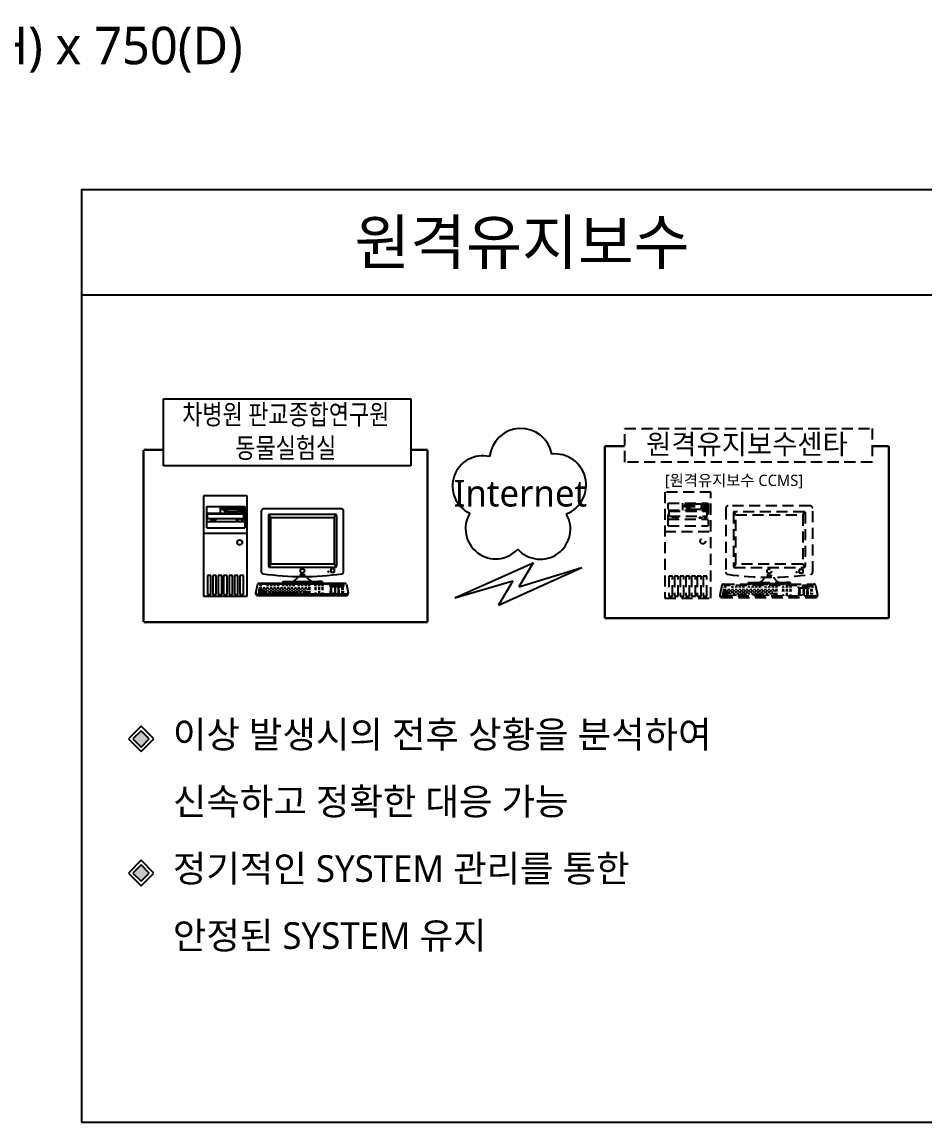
# Model space of a CAD drawing. Header units: millimetres. Extents: x -86 to 11742, y 5229 to 11464.
# Drawn here: x 1349.6 to 1451, y 5477.2 to 5600.9 of the extents above; entities that cross this region are included whole.
import ezdxf
from ezdxf.enums import TextEntityAlignment as Align

# ---------------------------------------------------------------- set-up
doc = ezdxf.new("R2010")
doc.units = ezdxf.units.MM
doc.header["$LTSCALE"] = 5
doc.linetypes.add('HIDDEN', pattern=[0.375, 0.25, -0.125])
doc.layers.add('AUTO', color=7, linetype='CONTINUOUS')
doc.layers.add('TIT1', color=2, linetype='CONTINUOUS')
doc.styles.add('QQ', font='MALGUN.TTF.TTF')

msp = doc.modelspace()

# ---------------------------------------------------------------- linework, layer by layer
at = {"layer": 'AUTO'}
for p, q in [((1356.24, 5582.03), (1356.24, 5477.22)), ((1356.24, 5582.03), (1455.22, 5582.03)), ((1356.24, 5570.21), (1455.22, 5570.21)), ((1398.2, 5536.15), (1407, 5540.07)), ((1403.08, 5535.33), (1412.44, 5539.56)), ((1407, 5540.07), (1405.38, 5537.36)), ((1405.38, 5537.36), (1412.44, 5539.56)), ((1370.38, 5538.66), (1370.38, 5536.52)), ((1370.77, 5538.66), (1370.38, 5538.66)), ((1370.77, 5536.52), (1370.77, 5538.66)), ((1370.99, 5538.66), (1370.99, 5536.52)), ((1371.38, 5538.66), (1370.99, 5538.66)), ((1371.38, 5536.52), (1371.38, 5538.66)), ((1371.6, 5538.66), (1371.6, 5536.52)), ((1371.99, 5538.66), (1371.6, 5538.66)), ((1371.99, 5536.52), (1371.99, 5538.66)), ((1372.2, 5538.66), (1372.2, 5536.52)), ((1372.6, 5538.66), (1372.2, 5538.66)), ((1372.6, 5536.52), (1372.6, 5538.66)), ((1372.81, 5538.66), (1372.81, 5536.52)), ((1373.2, 5538.66), (1372.81, 5538.66)), ((1373.2, 5536.52), (1373.2, 5538.66)), ((1373.42, 5538.66), (1373.42, 5536.52)), ((1373.81, 5538.66), (1373.42, 5538.66)), ((1373.81, 5536.52), (1373.81, 5538.66)), ((1374.03, 5538.66), (1374.03, 5536.52)), ((1374.42, 5538.66), (1374.03, 5538.66)), ((1374.42, 5536.52), (1374.42, 5538.66)), ((1398.2, 5536.15), (1404.7, 5538.04)), ((1404.7, 5538.04), (1403.08, 5535.33)), ((1370.38, 5536.52), (1370.77, 5536.52)), ((1370.99, 5536.52), (1371.38, 5536.52)), ((1371.6, 5536.52), (1371.99, 5536.52)), ((1372.2, 5536.52), (1372.6, 5536.52)), ((1372.81, 5536.52), (1373.2, 5536.52)), ((1373.42, 5536.52), (1373.81, 5536.52)), ((1374.03, 5536.52), (1374.42, 5536.52)), ((1356.24, 5477.22), (1455.22, 5477.22))]:
    msp.add_line(p, q, dxfattribs=at)
at = {"layer": 'AUTO', "color": 3}
for p, q in [((1365.46, 5550.98), (1365.46, 5558.5)), ((1365.46, 5558.5), (1393.25, 5558.5)), ((1393.25, 5558.5), (1393.25, 5550.98)), ((1393.25, 5550.98), (1365.46, 5550.98)), ((1369.96, 5547.59), (1369.96, 5536.31)), ((1374.86, 5547.59), (1369.96, 5547.59)), ((1374.86, 5536.31), (1374.86, 5547.59)), ((1369.96, 5543.42), (1374.86, 5543.42)), ((1369.96, 5536.31), (1374.86, 5536.31))]:
    msp.add_line(p, q, dxfattribs=at)
at = {"layer": 'AUTO', "color": 8, "linetype": 'HIDDEN'}
for p, q in [((1417.28, 5551.4), (1417.28, 5555.17)), ((1417.28, 5555.17), (1445.07, 5555.17)), ((1445.07, 5555.17), (1445.07, 5551.4)), ((1445.07, 5551.4), (1417.28, 5551.4)), ((1421.78, 5548.02), (1421.78, 5536.1)), ((1426.96, 5548.02), (1421.78, 5548.02)), ((1426.96, 5536.1), (1426.96, 5548.02)), ((1422.14, 5544.24), (1422.14, 5546.77)), ((1422.14, 5546.77), (1426.67, 5546.77)), ((1423.75, 5546.77), (1423.75, 5545.98)), ((1423.95, 5546.4), (1423.95, 5546.57)), ((1423.95, 5546.57), (1426.55, 5546.57)), ((1423.95, 5546.4), (1426.55, 5546.4)), ((1424.22, 5546.26), (1424.22, 5546.18)), ((1424.22, 5546.26), (1424.45, 5546.26)), ((1424.45, 5546.26), (1424.45, 5546.18)), ((1424.57, 5546.57), (1424.57, 5546.69)), ((1424.57, 5546.69), (1425.85, 5546.69)), ((1424.57, 5546.4), (1424.57, 5546.11)), ((1425.85, 5546.57), (1425.85, 5546.69)), ((1425.85, 5546.4), (1425.85, 5546.11)), ((1426.02, 5546.34), (1426.55, 5546.34)), ((1426.02, 5546.34), (1426.02, 5546.11)), ((1426.08, 5546.26), (1426.48, 5546.26)), ((1426.08, 5546.26), (1426.08, 5546.18)), ((1426.48, 5546.26), (1426.48, 5546.18)), ((1426.55, 5546.57), (1426.55, 5546.4)), ((1426.55, 5546.34), (1426.55, 5546.11)), ((1426.67, 5546.77), (1426.67, 5544.24)), ((1438.12, 5546.47), (1428.91, 5546.47)), ((1422.14, 5545.98), (1426.67, 5545.98)), ((1422.26, 5545.32), (1422.26, 5545.89)), ((1422.26, 5545.89), (1426.55, 5545.89)), ((1422.26, 5545.32), (1426.55, 5545.32)), ((1422.96, 5545.22), (1422.96, 5545.14)), ((1422.96, 5545.22), (1423.22, 5545.22)), ((1422.96, 5545.14), (1423.22, 5545.14)), ((1423.22, 5545.22), (1423.22, 5545.14)), ((1424.22, 5546.18), (1424.45, 5546.18)), ((1424.57, 5546.11), (1425.85, 5546.11)), ((1425.64, 5545.22), (1425.64, 5545.14)), ((1425.64, 5545.22), (1425.9, 5545.22)), ((1425.64, 5545.14), (1425.9, 5545.14)), ((1425.9, 5545.22), (1425.9, 5545.14)), ((1426.02, 5546.11), (1426.55, 5546.11)), ((1426.08, 5546.18), (1426.48, 5546.18)), ((1426.22, 5545.22), (1426.48, 5545.22)), ((1426.22, 5545.22), (1426.22, 5545.14)), ((1426.22, 5545.14), (1426.48, 5545.14)), ((1426.48, 5545.22), (1426.48, 5545.14)), ((1426.55, 5545.32), (1426.55, 5545.89)), ((1428.63, 5546.2), (1428.63, 5539.01)), ((1429.49, 5545.73), (1429.49, 5539.66)), ((1429.51, 5545.8), (1429.75, 5545.47)), ((1437.45, 5545.82), (1429.58, 5545.82)), ((1429.75, 5539.92), (1429.75, 5545.47)), ((1429.75, 5545.47), (1437.27, 5545.47)), ((1437.51, 5545.8), (1437.27, 5545.47)), ((1437.27, 5545.47), (1437.27, 5539.92)), ((1437.54, 5545.73), (1437.54, 5539.66)), ((1438.4, 5539.01), (1438.4, 5546.2)), ((1422.14, 5544.98), (1426.67, 5544.98)), ((1422.14, 5544.24), (1426.67, 5544.24)), ((1421.78, 5543.6), (1426.96, 5543.6)), ((1429.51, 5539.59), (1429.75, 5539.92)), ((1429.58, 5539.56), (1437.45, 5539.56)), ((1437.27, 5539.92), (1429.75, 5539.92)), ((1436.87, 5539.34), (1436.87, 5538.95)), ((1437.32, 5539.34), (1436.87, 5539.34)), ((1436.87, 5538.95), (1437.32, 5538.95)), ((1437.51, 5539.59), (1437.27, 5539.92)), ((1437.32, 5538.95), (1437.32, 5539.34)), ((1422.22, 5538.58), (1422.22, 5536.31)), ((1422.64, 5538.58), (1422.22, 5538.58)), ((1422.64, 5536.31), (1422.64, 5538.58)), ((1422.87, 5538.58), (1422.87, 5536.31)), ((1423.28, 5538.58), (1422.87, 5538.58)), ((1423.28, 5536.31), (1423.28, 5538.58)), ((1423.51, 5538.58), (1423.51, 5536.31)), ((1423.92, 5538.58), (1423.51, 5538.58)), ((1423.92, 5536.31), (1423.92, 5538.58)), ((1424.15, 5538.58), (1424.15, 5536.31)), ((1424.57, 5538.58), (1424.15, 5538.58)), ((1424.57, 5536.31), (1424.57, 5538.58)), ((1424.79, 5538.58), (1424.79, 5536.31)), ((1425.21, 5538.58), (1424.79, 5538.58)), ((1425.21, 5536.31), (1425.21, 5538.58)), ((1425.43, 5538.58), (1425.43, 5536.31)), ((1425.85, 5538.58), (1425.43, 5538.58)), ((1425.85, 5536.31), (1425.85, 5538.58)), ((1426.08, 5538.58), (1426.08, 5536.31)), ((1426.49, 5538.58), (1426.08, 5538.58)), ((1426.49, 5536.31), (1426.49, 5538.58)), ((1428.36, 5537.67), (1438.55, 5537.67)), ((1431.16, 5537.86), (1431.67, 5537.86)), ((1431.16, 5537.86), (1431.16, 5537.74)), ((1431.16, 5537.74), (1435.86, 5537.74)), ((1431.67, 5537.86), (1432.32, 5537.86)), ((1432.32, 5537.86), (1434.71, 5537.86)), ((1432.98, 5538.4), (1432.98, 5538.45)), ((1433.5, 5538.67), (1433.5, 5538.65)), ((1433.52, 5538.67), (1433.52, 5538.65)), ((1434.05, 5538.4), (1434.05, 5538.45)), ((1434.71, 5537.86), (1435.36, 5537.86)), ((1435.86, 5537.86), (1435.36, 5537.86)), ((1435.86, 5537.86), (1435.86, 5537.74)), ((1428.18, 5537.52), (1427.96, 5536.45)), ((1428.11, 5536.37), (1438.79, 5536.37)), ((1428.23, 5536.48), (1428.65, 5536.45)), ((1428.24, 5536.64), (1428.86, 5536.61)), ((1428.27, 5536.8), (1428.76, 5536.77)), ((1428.29, 5536.96), (1428.65, 5536.93)), ((1428.32, 5537.12), (1428.55, 5537.09)), ((1428.36, 5537.41), (1428.55, 5537.38)), ((1438.5, 5537.54), (1428.4, 5537.54)), ((1428.55, 5537.38), (1428.67, 5537.41)), ((1428.55, 5537.09), (1428.67, 5537.12)), ((1428.65, 5536.93), (1428.88, 5536.96)), ((1428.65, 5536.45), (1428.88, 5536.48)), ((1428.76, 5536.77), (1429.08, 5536.8)), ((1428.84, 5537.12), (1428.96, 5537.09)), ((1428.86, 5536.61), (1429.29, 5536.64)), ((1428.96, 5537.09), (1429.08, 5537.12)), ((1429.05, 5536.96), (1429.17, 5536.93)), ((1429.17, 5536.93), (1429.29, 5536.96)), ((1429.25, 5537.41), (1429.37, 5537.38)), ((1429.25, 5537.12), (1429.37, 5537.09)), ((1429.25, 5536.8), (1429.37, 5536.77)), ((1429.37, 5537.38), (1429.5, 5537.41)), ((1429.37, 5537.09), (1429.5, 5537.12)), ((1429.37, 5536.77), (1429.5, 5536.8)), ((1429.37, 5536.48), (1429.6, 5536.45)), ((1429.46, 5536.96), (1429.58, 5536.93)), ((1429.46, 5536.64), (1429.58, 5536.61)), ((1429.58, 5536.93), (1429.7, 5536.96)), ((1429.58, 5536.61), (1429.7, 5536.64)), ((1429.6, 5536.45), (1429.82, 5536.48)), ((1429.67, 5537.41), (1429.79, 5537.38)), ((1429.67, 5537.12), (1429.79, 5537.09)), ((1429.67, 5536.8), (1429.79, 5536.77)), ((1429.79, 5537.38), (1429.91, 5537.41)), ((1429.79, 5537.09), (1429.91, 5537.12)), ((1429.79, 5536.77), (1429.91, 5536.8)), ((1429.87, 5536.96), (1429.99, 5536.93)), ((1429.87, 5536.64), (1429.99, 5536.61)), ((1429.99, 5536.93), (1430.11, 5536.96)), ((1429.99, 5536.61), (1430.11, 5536.64)), ((1432.88, 5536.48), (1429.99, 5536.48)), ((1430.08, 5537.41), (1430.2, 5537.38)), ((1430.08, 5537.12), (1430.2, 5537.09)), ((1430.08, 5536.8), (1430.2, 5536.77)), ((1430.2, 5537.38), (1430.32, 5537.41)), ((1430.2, 5537.09), (1430.32, 5537.12)), ((1430.2, 5536.77), (1430.32, 5536.8)), ((1430.29, 5536.96), (1430.41, 5536.93)), ((1430.29, 5536.64), (1430.41, 5536.61)), ((1430.41, 5536.93), (1430.53, 5536.96)), ((1430.41, 5536.61), (1430.53, 5536.64)), ((1430.49, 5537.41), (1430.61, 5537.38)), ((1430.49, 5537.12), (1430.61, 5537.09)), ((1430.49, 5536.8), (1430.61, 5536.77)), ((1430.61, 5537.38), (1430.73, 5537.41)), ((1430.61, 5537.09), (1430.73, 5537.12)), ((1430.61, 5536.77), (1430.73, 5536.8)), ((1430.7, 5536.96), (1430.82, 5536.93)), ((1430.7, 5536.64), (1430.82, 5536.61)), ((1430.82, 5536.93), (1430.94, 5536.96)), ((1430.82, 5536.61), (1430.94, 5536.64)), ((1430.9, 5537.12), (1431.02, 5537.09)), ((1430.9, 5536.8), (1431.02, 5536.77)), ((1431.02, 5537.09), (1431.15, 5537.12)), ((1431.02, 5536.77), (1431.15, 5536.8)), ((1431.11, 5537.41), (1431.23, 5537.38)), ((1431.11, 5536.96), (1431.23, 5536.93)), ((1431.11, 5536.64), (1431.23, 5536.61)), ((1431.23, 5537.38), (1431.35, 5537.41)), ((1431.23, 5536.93), (1431.35, 5536.96)), ((1431.23, 5536.61), (1431.35, 5536.64)), ((1431.32, 5537.12), (1431.44, 5537.09)), ((1431.32, 5536.8), (1431.44, 5536.77)), ((1431.44, 5537.09), (1431.56, 5537.12)), ((1431.44, 5536.77), (1431.56, 5536.8)), ((1431.52, 5537.41), (1431.64, 5537.38)), ((1431.52, 5536.96), (1431.64, 5536.93)), ((1431.52, 5536.64), (1431.64, 5536.61)), ((1431.64, 5537.38), (1431.76, 5537.41)), ((1431.64, 5536.93), (1431.76, 5536.96)), ((1431.64, 5536.61), (1431.76, 5536.64)), ((1431.73, 5537.12), (1431.85, 5537.09)), ((1431.73, 5536.8), (1431.85, 5536.77)), ((1431.85, 5537.09), (1431.97, 5537.12)), ((1431.85, 5536.77), (1431.97, 5536.8)), ((1431.94, 5537.41), (1432.06, 5537.38)), ((1431.94, 5536.96), (1432.06, 5536.93)), ((1431.94, 5536.64), (1432.06, 5536.61)), ((1432.06, 5537.38), (1432.18, 5537.41)), ((1432.06, 5536.93), (1432.18, 5536.96)), ((1432.06, 5536.61), (1432.18, 5536.64)), ((1432.14, 5537.12), (1432.26, 5537.09)), ((1432.14, 5536.8), (1432.26, 5536.77)), ((1432.26, 5537.09), (1432.38, 5537.12)), ((1432.26, 5536.77), (1432.38, 5536.8)), ((1432.35, 5537.41), (1432.47, 5537.38)), ((1432.35, 5536.96), (1432.47, 5536.93)), ((1432.35, 5536.64), (1432.47, 5536.61)), ((1432.47, 5537.38), (1432.59, 5537.41)), ((1432.47, 5536.93), (1432.59, 5536.96)), ((1432.47, 5536.61), (1432.59, 5536.64)), ((1432.55, 5537.12), (1432.68, 5537.09)), ((1432.55, 5536.8), (1432.68, 5536.77)), ((1432.68, 5537.09), (1432.8, 5537.12)), ((1432.68, 5536.77), (1432.8, 5536.8)), ((1432.76, 5536.96), (1432.88, 5536.93)), ((1432.76, 5536.64), (1432.88, 5536.61)), ((1432.88, 5536.93), (1433, 5536.96)), ((1432.88, 5536.61), (1433, 5536.64)), ((1432.97, 5537.41), (1433.09, 5537.38)), ((1432.97, 5537.12), (1433.09, 5537.09)), ((1432.97, 5536.8), (1433.09, 5536.77)), ((1433.05, 5536.48), (1433.28, 5536.45)), ((1433.09, 5537.38), (1433.21, 5537.41)), ((1433.09, 5537.09), (1433.21, 5537.12)), ((1433.09, 5536.77), (1433.21, 5536.8)), ((1433.17, 5536.96), (1433.29, 5536.93)), ((1433.17, 5536.64), (1433.29, 5536.61)), ((1433.28, 5536.45), (1433.5, 5536.48)), ((1433.29, 5536.93), (1433.41, 5536.96)), ((1433.29, 5536.61), (1433.41, 5536.64)), ((1433.38, 5537.41), (1433.5, 5537.38)), ((1433.38, 5537.12), (1433.5, 5537.09)), ((1433.38, 5536.8), (1433.5, 5536.77)), ((1433.5, 5537.38), (1433.62, 5537.41)), ((1433.5, 5537.09), (1433.62, 5537.12)), ((1433.5, 5536.77), (1433.62, 5536.8)), ((1433.59, 5536.96), (1433.71, 5536.93)), ((1433.59, 5536.64), (1434.02, 5536.61)), ((1433.71, 5536.93), (1433.83, 5536.96)), ((1433.79, 5537.41), (1433.91, 5537.38)), ((1433.79, 5537.12), (1433.91, 5537.09)), ((1433.79, 5536.8), (1433.92, 5536.79)), ((1433.91, 5537.38), (1434.03, 5537.41)), ((1433.91, 5537.09), (1434.03, 5537.12)), ((1434, 5536.96), (1434.22, 5536.93)), ((1434, 5536.48), (1434.22, 5536.45)), ((1434.02, 5536.61), (1434.45, 5536.64)), ((1434.2, 5537.41), (1434.33, 5537.38)), ((1434.2, 5537.12), (1434.33, 5537.09)), ((1434.22, 5536.93), (1434.45, 5536.96)), ((1434.22, 5536.45), (1434.45, 5536.48)), ((1434.33, 5537.38), (1434.45, 5537.41)), ((1434.33, 5537.09), (1434.45, 5537.12)), ((1434.95, 5537.41), (1435.07, 5537.38)), ((1434.95, 5537.12), (1435.07, 5537.09)), ((1434.95, 5536.96), (1435.07, 5536.93)), ((1434.95, 5536.48), (1435.07, 5536.45)), ((1435.07, 5537.38), (1435.19, 5537.41)), ((1435.07, 5537.09), (1435.19, 5537.12)), ((1435.07, 5536.93), (1435.19, 5536.96)), ((1435.07, 5536.45), (1435.19, 5536.48)), ((1435.36, 5537.41), (1435.48, 5537.38)), ((1435.36, 5537.12), (1435.48, 5537.09)), ((1435.36, 5536.96), (1435.48, 5536.93)), ((1435.36, 5536.64), (1435.48, 5536.61)), ((1435.36, 5536.48), (1435.48, 5536.45)), ((1435.48, 5537.38), (1435.6, 5537.41)), ((1435.48, 5537.09), (1435.6, 5537.12)), ((1435.48, 5536.93), (1435.6, 5536.96)), ((1435.48, 5536.61), (1435.6, 5536.64)), ((1435.48, 5536.45), (1435.6, 5536.48)), ((1435.78, 5537.41), (1435.9, 5537.38)), ((1435.78, 5537.12), (1435.9, 5537.09)), ((1435.78, 5536.96), (1435.9, 5536.93)), ((1435.78, 5536.48), (1435.9, 5536.45)), ((1435.9, 5537.38), (1436.02, 5537.41)), ((1435.9, 5537.09), (1436.02, 5537.12)), ((1435.9, 5536.93), (1436.02, 5536.96)), ((1435.9, 5536.45), (1436.02, 5536.48)), ((1436.73, 5536.64), (1436.92, 5536.61)), ((1436.75, 5536.8), (1436.92, 5536.77)), ((1436.75, 5536.48), (1437.19, 5536.44)), ((1438.42, 5537.41), (1436.77, 5537.41)), ((1436.77, 5537.41), (1436.77, 5537.25)), ((1436.77, 5537.25), (1438.42, 5537.25)), ((1436.78, 5536.96), (1436.92, 5536.93)), ((1436.8, 5537.12), (1436.92, 5537.09)), ((1436.92, 5537.09), (1437.04, 5537.12)), ((1436.92, 5536.93), (1437.04, 5536.96)), ((1436.92, 5536.77), (1437.04, 5536.8)), ((1436.92, 5536.61), (1437.04, 5536.64)), ((1437.51, 5536.48), (1437.19, 5536.44)), ((1437.27, 5537.12), (1437.39, 5537.09)), ((1437.27, 5536.96), (1437.39, 5536.93)), ((1437.27, 5536.8), (1437.39, 5536.77)), ((1437.27, 5536.64), (1437.39, 5536.61)), ((1437.31, 5537.25), (1437.31, 5537.41)), ((1437.39, 5537.09), (1437.51, 5537.12)), ((1437.39, 5536.93), (1437.51, 5536.96)), ((1437.39, 5536.77), (1437.51, 5536.8)), ((1437.39, 5536.61), (1437.51, 5536.64)), ((1437.68, 5537.12), (1437.81, 5537.09)), ((1437.68, 5536.96), (1437.81, 5536.93)), ((1437.68, 5536.8), (1437.81, 5536.77)), ((1437.68, 5536.64), (1437.81, 5536.61)), ((1437.68, 5536.48), (1437.81, 5536.45)), ((1437.81, 5537.09), (1437.93, 5537.12)), ((1437.81, 5536.93), (1437.93, 5536.96)), ((1437.81, 5536.77), (1437.95, 5536.8)), ((1437.81, 5536.61), (1437.96, 5536.64)), ((1437.81, 5536.45), (1437.95, 5536.48)), ((1437.89, 5537.41), (1437.89, 5537.25)), ((1438.1, 5537.12), (1438.26, 5537.09)), ((1438.1, 5536.96), (1438.26, 5536.93)), ((1438.1, 5536.64), (1438.22, 5536.61)), ((1438.22, 5536.61), (1438.46, 5536.64)), ((1438.26, 5537.09), (1438.41, 5537.12)), ((1438.26, 5536.93), (1438.41, 5536.96)), ((1438.42, 5537.25), (1438.42, 5537.41)), ((1438.73, 5537.52), (1438.95, 5536.45)), ((1421.78, 5536.1), (1426.96, 5536.1)), ((1422.22, 5536.31), (1422.64, 5536.31)), ((1422.87, 5536.31), (1423.28, 5536.31)), ((1423.51, 5536.31), (1423.92, 5536.31)), ((1424.15, 5536.31), (1424.57, 5536.31)), ((1424.79, 5536.31), (1425.21, 5536.31)), ((1425.43, 5536.31), (1425.85, 5536.31)), ((1426.08, 5536.31), (1426.49, 5536.31)), ((1428.18, 5536.17), (1438.72, 5536.17))]:
    msp.add_line(p, q, dxfattribs=at)
at = {"layer": 'AUTO', "color": 2, "linetype": 'Continuous'}
for p, q in [((1370.3, 5546.41), (1374.58, 5546.41)), ((1370.3, 5544.02), (1370.3, 5546.41)), ((1371.83, 5546.41), (1371.83, 5545.67)), ((1372.6, 5546.34), (1373.81, 5546.34)), ((1372.6, 5546.22), (1372.6, 5546.34)), ((1373.81, 5546.22), (1373.81, 5546.34)), ((1374.58, 5546.41), (1374.58, 5544.02)), ((1370.3, 5545.67), (1374.58, 5545.67)), ((1370.41, 5545.58), (1374.47, 5545.58)), ((1370.41, 5545.04), (1370.41, 5545.58)), ((1370.41, 5545.04), (1374.47, 5545.04)), ((1372.01, 5546.06), (1372.01, 5546.22)), ((1372.01, 5546.22), (1374.47, 5546.22)), ((1372.01, 5546.06), (1374.47, 5546.06)), ((1372.27, 5545.93), (1372.27, 5545.85)), ((1372.27, 5545.93), (1372.49, 5545.93)), ((1372.27, 5545.85), (1372.49, 5545.85)), ((1372.49, 5545.93), (1372.49, 5545.85)), ((1372.6, 5546.06), (1372.6, 5545.79)), ((1372.6, 5545.79), (1373.81, 5545.79)), ((1373.81, 5546.06), (1373.81, 5545.79)), ((1373.97, 5546), (1374.47, 5546)), ((1373.97, 5546), (1373.97, 5545.79)), ((1373.97, 5545.79), (1374.47, 5545.79)), ((1374.03, 5545.93), (1374.41, 5545.93)), ((1374.03, 5545.93), (1374.03, 5545.85)), ((1374.03, 5545.85), (1374.41, 5545.85)), ((1374.41, 5545.93), (1374.41, 5545.85)), ((1374.47, 5546.22), (1374.47, 5546.06)), ((1374.47, 5546), (1374.47, 5545.79)), ((1374.47, 5545.04), (1374.47, 5545.58)), ((1370.3, 5544.72), (1374.58, 5544.72)), ((1370.3, 5544.02), (1374.58, 5544.02)), ((1371.07, 5544.95), (1371.32, 5544.95)), ((1371.07, 5544.95), (1371.07, 5544.87)), ((1371.07, 5544.87), (1371.32, 5544.87)), ((1371.32, 5544.95), (1371.32, 5544.87)), ((1373.62, 5544.95), (1373.62, 5544.87)), ((1373.62, 5544.95), (1373.86, 5544.95)), ((1373.62, 5544.87), (1373.86, 5544.87)), ((1373.86, 5544.95), (1373.86, 5544.87)), ((1374.16, 5544.95), (1374.16, 5544.87)), ((1374.16, 5544.95), (1374.41, 5544.95)), ((1374.16, 5544.87), (1374.41, 5544.87)), ((1374.41, 5544.95), (1374.41, 5544.87)), ((1384.24, 5539.38), (1384.24, 5539.01)), ((1384.66, 5539.38), (1384.24, 5539.38)), ((1384.24, 5539.01), (1384.66, 5539.01)), ((1384.66, 5539.01), (1384.66, 5539.38)), ((1376.01, 5537.66), (1375.8, 5536.65)), ((1376.18, 5537.8), (1385.82, 5537.8)), ((1385.78, 5537.68), (1376.22, 5537.68)), ((1380.56, 5538.49), (1380.56, 5538.54)), ((1381.57, 5538.49), (1381.57, 5538.54)), ((1386, 5537.66), (1386.21, 5536.65)), ((1375.95, 5536.57), (1386.06, 5536.57)), ((1376.02, 5536.39), (1385.99, 5536.39)), ((1376.07, 5536.83), (1376.66, 5536.8)), ((1376.07, 5536.68), (1376.46, 5536.65)), ((1376.1, 5536.98), (1376.56, 5536.95)), ((1376.12, 5537.13), (1376.46, 5537.1)), ((1376.15, 5537.28), (1376.37, 5537.25)), ((1376.19, 5537.55), (1376.37, 5537.53)), ((1376.37, 5537.53), (1376.48, 5537.55)), ((1376.37, 5537.25), (1376.48, 5537.28)), ((1376.46, 5537.1), (1376.68, 5537.13)), ((1376.46, 5536.65), (1376.68, 5536.68)), ((1376.56, 5536.95), (1376.87, 5536.98)), ((1376.64, 5537.28), (1376.76, 5537.25)), ((1376.66, 5536.8), (1377.07, 5536.83)), ((1376.76, 5537.25), (1376.87, 5537.28)), ((1376.84, 5537.13), (1376.95, 5537.1)), ((1376.95, 5537.1), (1377.07, 5537.13)), ((1377.03, 5537.55), (1377.15, 5537.53)), ((1377.03, 5537.28), (1377.15, 5537.25)), ((1377.03, 5536.98), (1377.15, 5536.95)), ((1377.15, 5537.53), (1377.26, 5537.55)), ((1377.15, 5537.25), (1377.26, 5537.28)), ((1377.15, 5536.95), (1377.26, 5536.98)), ((1377.15, 5536.68), (1377.36, 5536.65)), ((1377.23, 5537.13), (1377.34, 5537.1)), ((1377.23, 5536.83), (1377.34, 5536.8)), ((1377.34, 5537.1), (1377.46, 5537.13)), ((1377.34, 5536.8), (1377.46, 5536.83)), ((1377.36, 5536.65), (1377.57, 5536.68)), ((1377.42, 5537.55), (1377.54, 5537.53)), ((1377.42, 5537.28), (1377.54, 5537.25)), ((1377.42, 5536.98), (1377.54, 5536.95)), ((1377.54, 5537.53), (1377.65, 5537.55)), ((1377.54, 5537.25), (1377.65, 5537.28)), ((1377.54, 5536.95), (1377.65, 5536.98)), ((1377.62, 5537.13), (1377.73, 5537.1)), ((1377.62, 5536.83), (1377.73, 5536.8)), ((1377.73, 5537.1), (1377.85, 5537.13)), ((1377.73, 5536.8), (1377.85, 5536.83)), ((1380.47, 5536.68), (1377.73, 5536.68)), ((1377.81, 5537.55), (1377.93, 5537.53)), ((1377.81, 5537.28), (1377.93, 5537.25)), ((1377.81, 5536.98), (1377.93, 5536.95)), ((1377.93, 5537.53), (1378.04, 5537.55)), ((1377.93, 5537.25), (1378.04, 5537.28)), ((1377.93, 5536.95), (1378.04, 5536.98)), ((1378.01, 5537.13), (1378.12, 5537.1)), ((1378.01, 5536.83), (1378.12, 5536.8)), ((1378.12, 5537.1), (1378.24, 5537.13)), ((1378.12, 5536.8), (1378.24, 5536.83)), ((1378.2, 5537.55), (1378.32, 5537.53)), ((1378.2, 5537.28), (1378.32, 5537.25)), ((1378.2, 5536.98), (1378.32, 5536.95)), ((1378.32, 5537.53), (1378.43, 5537.55)), ((1378.32, 5537.25), (1378.43, 5537.28)), ((1378.32, 5536.95), (1378.43, 5536.98)), ((1378.4, 5537.13), (1378.51, 5537.1)), ((1378.4, 5536.83), (1378.51, 5536.8)), ((1378.51, 5537.1), (1378.63, 5537.13)), ((1378.51, 5536.8), (1378.63, 5536.83)), ((1378.59, 5537.28), (1378.71, 5537.25)), ((1378.59, 5536.98), (1378.71, 5536.95)), ((1378.71, 5537.25), (1378.82, 5537.28)), ((1378.71, 5536.95), (1378.82, 5536.98)), ((1378.79, 5537.55), (1378.9, 5537.53)), ((1378.79, 5537.13), (1378.9, 5537.1)), ((1378.79, 5536.83), (1378.9, 5536.8)), ((1378.9, 5537.53), (1379.02, 5537.55)), ((1378.9, 5537.1), (1379.02, 5537.13)), ((1378.9, 5536.8), (1379.02, 5536.83)), ((1378.98, 5537.28), (1379.1, 5537.25)), ((1378.98, 5536.98), (1379.1, 5536.95)), ((1379.1, 5537.25), (1379.21, 5537.28)), ((1379.1, 5536.95), (1379.21, 5536.98)), ((1379.18, 5537.55), (1379.29, 5537.53)), ((1379.18, 5537.13), (1379.29, 5537.1)), ((1379.18, 5536.83), (1379.29, 5536.8)), ((1379.29, 5537.53), (1379.41, 5537.55)), ((1379.29, 5537.1), (1379.41, 5537.13)), ((1379.29, 5536.8), (1379.41, 5536.83)), ((1379.38, 5537.28), (1379.49, 5537.25)), ((1379.38, 5536.98), (1379.49, 5536.95)), ((1379.49, 5537.25), (1379.6, 5537.28)), ((1379.49, 5536.95), (1379.6, 5536.98)), ((1379.57, 5537.55), (1379.68, 5537.53)), ((1379.57, 5537.13), (1379.68, 5537.1)), ((1379.57, 5536.83), (1379.68, 5536.8)), ((1379.68, 5537.53), (1379.8, 5537.55)), ((1379.68, 5537.1), (1379.8, 5537.13)), ((1379.68, 5536.8), (1379.8, 5536.83)), ((1379.77, 5537.28), (1379.88, 5537.25)), ((1379.77, 5536.98), (1379.88, 5536.95)), ((1379.88, 5537.25), (1379.99, 5537.28)), ((1379.88, 5536.95), (1379.99, 5536.98)), ((1379.96, 5537.55), (1380.07, 5537.53)), ((1379.96, 5537.13), (1380.07, 5537.1)), ((1379.96, 5536.83), (1380.07, 5536.8)), ((1380.07, 5537.53), (1380.19, 5537.55)), ((1380.07, 5537.1), (1380.19, 5537.13)), ((1380.07, 5536.8), (1380.19, 5536.83)), ((1380.16, 5537.28), (1380.27, 5537.25)), ((1380.16, 5536.98), (1380.27, 5536.95)), ((1380.27, 5537.25), (1380.38, 5537.28)), ((1380.27, 5536.95), (1380.38, 5536.98)), ((1380.35, 5537.13), (1380.47, 5537.1)), ((1380.35, 5536.83), (1380.47, 5536.8)), ((1380.47, 5537.1), (1380.58, 5537.13)), ((1380.47, 5536.8), (1380.58, 5536.83)), ((1380.55, 5537.55), (1380.66, 5537.53)), ((1380.55, 5537.28), (1380.66, 5537.25)), ((1380.55, 5536.98), (1380.66, 5536.95)), ((1380.63, 5536.68), (1380.84, 5536.65)), ((1380.66, 5537.53), (1380.77, 5537.55)), ((1380.66, 5537.25), (1380.77, 5537.28)), ((1380.66, 5536.95), (1380.77, 5536.98)), ((1380.74, 5537.13), (1380.86, 5537.1)), ((1380.74, 5536.83), (1380.86, 5536.8)), ((1380.84, 5536.65), (1381.05, 5536.68)), ((1380.86, 5537.1), (1380.97, 5537.13)), ((1380.86, 5536.8), (1380.97, 5536.83)), ((1380.94, 5537.55), (1381.05, 5537.53)), ((1380.94, 5537.28), (1381.05, 5537.25)), ((1380.94, 5536.98), (1381.05, 5536.95)), ((1381.05, 5537.53), (1381.16, 5537.55)), ((1381.05, 5537.25), (1381.16, 5537.28)), ((1381.05, 5536.95), (1381.16, 5536.98)), ((1381.13, 5537.13), (1381.25, 5537.1)), ((1381.13, 5536.83), (1381.54, 5536.8)), ((1381.25, 5537.1), (1381.36, 5537.13)), ((1381.33, 5537.55), (1381.44, 5537.53)), ((1381.33, 5537.28), (1381.44, 5537.25)), ((1381.33, 5536.98), (1381.45, 5536.97)), ((1381.44, 5537.53), (1381.55, 5537.55)), ((1381.44, 5537.25), (1381.55, 5537.28)), ((1381.52, 5537.13), (1381.73, 5537.1)), ((1381.52, 5536.68), (1381.73, 5536.65)), ((1381.54, 5536.8), (1381.95, 5536.83)), ((1381.72, 5537.55), (1381.83, 5537.53)), ((1381.72, 5537.28), (1381.83, 5537.25)), ((1381.73, 5537.1), (1381.95, 5537.13)), ((1381.73, 5536.65), (1381.95, 5536.68)), ((1381.83, 5537.53), (1381.95, 5537.55)), ((1381.83, 5537.25), (1381.95, 5537.28)), ((1382.42, 5537.55), (1382.54, 5537.53)), ((1382.42, 5537.28), (1382.54, 5537.25)), ((1382.42, 5537.13), (1382.54, 5537.1)), ((1382.42, 5536.68), (1382.54, 5536.65)), ((1382.54, 5537.53), (1382.65, 5537.55)), ((1382.54, 5537.25), (1382.65, 5537.28)), ((1382.54, 5537.1), (1382.65, 5537.13)), ((1382.54, 5536.65), (1382.65, 5536.68)), ((1382.81, 5537.55), (1382.93, 5537.53)), ((1382.81, 5537.28), (1382.93, 5537.25)), ((1382.81, 5537.13), (1382.93, 5537.1)), ((1382.81, 5536.83), (1382.93, 5536.8)), ((1382.81, 5536.68), (1382.93, 5536.65)), ((1382.93, 5537.53), (1383.04, 5537.55)), ((1382.93, 5537.25), (1383.04, 5537.28)), ((1382.93, 5537.1), (1383.04, 5537.13)), ((1382.93, 5536.8), (1383.04, 5536.83)), ((1382.93, 5536.65), (1383.04, 5536.68)), ((1383.2, 5537.55), (1383.32, 5537.53)), ((1383.2, 5537.28), (1383.32, 5537.25)), ((1383.2, 5537.13), (1383.32, 5537.1)), ((1383.2, 5536.68), (1383.32, 5536.65)), ((1383.32, 5537.53), (1383.43, 5537.55)), ((1383.32, 5537.25), (1383.43, 5537.28)), ((1383.32, 5537.1), (1383.43, 5537.13)), ((1383.32, 5536.65), (1383.43, 5536.68)), ((1384.11, 5536.83), (1384.28, 5536.8)), ((1384.13, 5536.98), (1384.28, 5536.95)), ((1384.13, 5536.68), (1384.54, 5536.64)), ((1385.71, 5537.56), (1384.15, 5537.56)), ((1384.15, 5537.56), (1384.15, 5537.4)), ((1384.15, 5537.4), (1385.71, 5537.4)), ((1384.15, 5537.13), (1384.28, 5537.1)), ((1384.17, 5537.28), (1384.28, 5537.25)), ((1384.28, 5537.25), (1384.4, 5537.28)), ((1384.28, 5537.1), (1384.4, 5537.13)), ((1384.28, 5536.95), (1384.4, 5536.98)), ((1384.28, 5536.8), (1384.4, 5536.83)), ((1384.85, 5536.68), (1384.54, 5536.64)), ((1384.62, 5537.28), (1384.73, 5537.25)), ((1384.62, 5537.13), (1384.73, 5537.1)), ((1384.62, 5536.98), (1384.73, 5536.95)), ((1384.62, 5536.83), (1384.73, 5536.8)), ((1384.65, 5537.4), (1384.65, 5537.56)), ((1384.73, 5537.25), (1384.85, 5537.28)), ((1384.73, 5537.1), (1384.85, 5537.13)), ((1384.73, 5536.95), (1384.85, 5536.98)), ((1384.73, 5536.8), (1384.85, 5536.83)), ((1385.01, 5537.28), (1385.12, 5537.25)), ((1385.01, 5537.13), (1385.12, 5537.1)), ((1385.01, 5536.98), (1385.12, 5536.95)), ((1385.01, 5536.83), (1385.12, 5536.8)), ((1385.01, 5536.68), (1385.12, 5536.65)), ((1385.12, 5537.25), (1385.24, 5537.28)), ((1385.12, 5537.1), (1385.24, 5537.13)), ((1385.12, 5536.95), (1385.26, 5536.98)), ((1385.12, 5536.8), (1385.27, 5536.83)), ((1385.12, 5536.65), (1385.26, 5536.68)), ((1385.21, 5537.56), (1385.21, 5537.4)), ((1385.4, 5537.28), (1385.56, 5537.25)), ((1385.4, 5537.13), (1385.56, 5537.1)), ((1385.4, 5536.83), (1385.51, 5536.8)), ((1385.51, 5536.8), (1385.74, 5536.83)), ((1385.56, 5537.25), (1385.7, 5537.28)), ((1385.56, 5537.1), (1385.7, 5537.13)), ((1385.71, 5537.4), (1385.71, 5537.56))]:
    msp.add_line(p, q, dxfattribs=at)
at = {"layer": 'AUTO', "color": 3, "linetype": 'Continuous'}
for p, q in [((1376.44, 5545.87), (1376.44, 5539.07)), ((1385.42, 5546.13), (1376.71, 5546.13)), ((1385.68, 5539.07), (1385.68, 5545.87)), ((1378.84, 5537.98), (1379.31, 5537.98)), ((1378.84, 5537.98), (1378.84, 5537.87)), ((1378.84, 5537.87), (1383.29, 5537.87)), ((1379.31, 5537.98), (1379.93, 5537.98)), ((1379.93, 5537.98), (1382.19, 5537.98)), ((1382.19, 5537.98), (1382.81, 5537.98)), ((1383.29, 5537.98), (1382.81, 5537.98)), ((1383.29, 5537.98), (1383.29, 5537.87))]:
    msp.add_line(p, q, dxfattribs=at)
at = {"layer": 'AUTO', "color": 1, "linetype": 'Continuous'}
for p, q in [((1377.25, 5545.43), (1377.25, 5539.68)), ((1384.79, 5545.52), (1377.34, 5545.52)), ((1384.87, 5545.43), (1384.87, 5539.68)), ((1377.34, 5539.59), (1384.79, 5539.59))]:
    msp.add_line(p, q, dxfattribs=at)
at = {"layer": 'AUTO', "color": 8, "linetype": 'Continuous'}
for p, q in [((1377.28, 5545.49), (1377.51, 5545.18)), ((1377.51, 5539.93), (1377.51, 5545.18)), ((1377.51, 5545.18), (1384.62, 5545.18)), ((1377.51, 5545.18), (1384.62, 5545.18)), ((1384.85, 5545.49), (1384.62, 5545.18)), ((1384.62, 5545.18), (1384.62, 5539.93)), ((1377.28, 5539.62), (1377.51, 5539.93)), ((1384.62, 5539.93), (1377.51, 5539.93)), ((1384.85, 5539.62), (1384.62, 5539.93)), ((1381.05, 5538.74), (1381.05, 5538.72)), ((1381.07, 5538.74), (1381.07, 5538.72))]:
    msp.add_line(p, q, dxfattribs=at)
at = {"layer": 'AUTO', "color": 6}
for p, q in [((1362.94, 5521.71), (1361.51, 5520.28)), ((1364.36, 5520.28), (1362.94, 5521.71)), ((1362.94, 5521.2), (1362.02, 5520.28)), ((1363.85, 5520.28), (1362.94, 5521.2)), ((1361.51, 5520.28), (1362.94, 5518.85)), ((1362.02, 5520.28), (1362.94, 5519.37)), ((1362.94, 5519.37), (1363.85, 5520.28)), ((1362.94, 5518.85), (1364.36, 5520.28)), ((1362.94, 5506.64), (1361.51, 5505.21)), ((1362.94, 5506.13), (1362.02, 5505.21)), ((1364.36, 5505.21), (1362.94, 5506.64)), ((1363.85, 5505.21), (1362.94, 5506.13)), ((1361.51, 5505.21), (1362.94, 5503.78)), ((1362.02, 5505.21), (1362.94, 5504.3)), ((1362.94, 5504.3), (1363.85, 5505.21)), ((1362.94, 5503.78), (1364.36, 5505.21))]:
    msp.add_line(p, q, dxfattribs=at)
at = {"layer": 'AUTO', "color": 3, "const_width": 0.263}
for points in [[(1363.22, 5552.77), (1363.22, 5552.77), (1365.46, 5552.77)], [(1363.22, 5533.41), (1363.22, 5552.77)], [(1393.25, 5552.77), (1395.13, 5552.77)], [(1395.13, 5533.41), (1395.13, 5552.77)], [(1395.13, 5533.41), (1363.22, 5533.41)]]:
    msp.add_lwpolyline(points, dxfattribs=at)
at = {"layer": 'AUTO', "color": 8, "linetype": 'HIDDEN', "const_width": 0.263}
for points in [[(1415.04, 5553.19), (1415.04, 5553.19), (1417.28, 5553.19)], [(1415.04, 5533.84), (1415.04, 5553.19)], [(1445.07, 5553.19), (1446.95, 5553.19)], [(1446.95, 5533.84), (1446.95, 5553.19)], [(1446.95, 5533.84), (1415.04, 5533.84)]]:
    msp.add_lwpolyline(points, dxfattribs=at)
at = {"layer": 'AUTO', "color": 8, "linetype": 'Continuous', "flags": 128}
msp.add_lwpolyline([(1381.05, 5538.74), (1381.03, 5538.75), (1381.01, 5538.75), (1380.99, 5538.75), (1380.96, 5538.75), (1380.93, 5538.75), (1380.91, 5538.75), (1380.88, 5538.75), (1380.86, 5538.75), (1380.84, 5538.74), (1380.83, 5538.74), (1380.82, 5538.74), (1380.81, 5538.74), (1380.81, 5538.73), (1380.82, 5538.73), (1380.83, 5538.73), (1380.84, 5538.72), (1380.86, 5538.72), (1380.88, 5538.72), (1380.91, 5538.72), (1380.93, 5538.72), (1380.96, 5538.72), (1380.99, 5538.72), (1381.01, 5538.72), (1381.03, 5538.72), (1381.05, 5538.72)], dxfattribs=at)
at = {"layer": 'AUTO', "color": 8, "linetype": 'Continuous', "extrusion": (0, 0, -1), "flags": 128}
msp.add_lwpolyline([(-1381.07, 5538.74), (-1381.09, 5538.75), (-1381.11, 5538.75), (-1381.14, 5538.75), (-1381.17, 5538.75), (-1381.19, 5538.75), (-1381.22, 5538.75), (-1381.24, 5538.75), (-1381.27, 5538.75), (-1381.29, 5538.74), (-1381.3, 5538.74), (-1381.31, 5538.74), (-1381.32, 5538.74), (-1381.32, 5538.73), (-1381.31, 5538.73), (-1381.3, 5538.73), (-1381.29, 5538.72), (-1381.27, 5538.72), (-1381.24, 5538.72), (-1381.22, 5538.72), (-1381.19, 5538.72), (-1381.17, 5538.72), (-1381.14, 5538.72), (-1381.11, 5538.72), (-1381.09, 5538.72), (-1381.07, 5538.72)], dxfattribs=at)
at = {"layer": 'AUTO', "color": 8, "linetype": 'HIDDEN', "flags": 128}
msp.add_lwpolyline([(1433.5, 5538.67), (1433.48, 5538.67), (1433.46, 5538.67), (1433.43, 5538.67), (1433.4, 5538.67), (1433.38, 5538.67), (1433.35, 5538.67), (1433.32, 5538.67), (1433.3, 5538.67), (1433.28, 5538.67), (1433.26, 5538.66), (1433.25, 5538.66), (1433.25, 5538.66), (1433.25, 5538.65), (1433.25, 5538.65), (1433.26, 5538.65), (1433.28, 5538.65), (1433.3, 5538.64), (1433.32, 5538.64), (1433.35, 5538.64), (1433.38, 5538.64), (1433.4, 5538.64), (1433.43, 5538.64), (1433.46, 5538.64), (1433.48, 5538.64), (1433.5, 5538.65)], dxfattribs=at)
at = {"layer": 'AUTO', "color": 8, "linetype": 'HIDDEN', "extrusion": (0, 0, -1), "flags": 128}
msp.add_lwpolyline([(-1433.52, 5538.67), (-1433.54, 5538.67), (-1433.57, 5538.67), (-1433.59, 5538.67), (-1433.62, 5538.67), (-1433.65, 5538.67), (-1433.68, 5538.67), (-1433.7, 5538.67), (-1433.73, 5538.67), (-1433.75, 5538.67), (-1433.76, 5538.66), (-1433.77, 5538.66), (-1433.78, 5538.66), (-1433.78, 5538.65), (-1433.77, 5538.65), (-1433.76, 5538.65), (-1433.75, 5538.65), (-1433.73, 5538.64), (-1433.7, 5538.64), (-1433.68, 5538.64), (-1433.65, 5538.64), (-1433.62, 5538.64), (-1433.59, 5538.64), (-1433.57, 5538.64), (-1433.54, 5538.64), (-1433.52, 5538.65)], dxfattribs=at)
at = {"layer": 'AUTO', "color": 8, "linetype": 'HIDDEN'}
for centre, radius in [((1422.72, 5545.17), 0.0503), ((1426.06, 5542.5), 0.302), ((1433.51, 5539.13), 0.245), ((1436.6, 5539.02), 0.0529)]:
    msp.add_circle(centre, radius, dxfattribs=at)
at = {"layer": 'AUTO', "color": 2, "linetype": 'Continuous'}
for centre, radius in [((1370.85, 5544.9), 0.0476), ((1383.99, 5539.08), 0.0501)]:
    msp.add_circle(centre, radius, dxfattribs=at)
at = {"layer": 'AUTO'}
msp.add_circle((1374.01, 5542.37), 0.286, dxfattribs=at)
at = {"layer": 'AUTO', "color": 8, "linetype": 'Continuous'}
msp.add_circle((1381.06, 5539.18), 0.232, dxfattribs=at)
at = {"layer": 'AUTO'}
for centre, radius, start, end in [((1405.61, 5551.65), 3.53, 10.3954, 174.2611), ((1401.31, 5548.71), 3.39, 76.7008, 244.7908), ((1409.45, 5548.82), 3.49, 291.2012, 96.1518), ((1402.78, 5543.91), 3.39, 149.1095, 317.1995), ((1407.78, 5543.87), 3.39, 221.9037, 29.9937)]:
    msp.add_arc(centre, radius, start, end, dxfattribs=at)
at = {"layer": 'AUTO', "color": 8, "linetype": 'HIDDEN'}
for centre, radius, start, end in [((1428.91, 5546.2), 0.278, 90, 180), ((1438.12, 5546.2), 0.278, 0, 90), ((1429.58, 5545.73), 0.0928, 90, 180), ((1437.45, 5545.73), 0.0928, 0, 90), ((1428.86, 5539.01), 0.232, 180, 261.8945), ((1429.58, 5539.66), 0.0928, 180, 270), ((1437.45, 5539.66), 0.0928, 270, 0), ((1438.16, 5539.01), 0.232, 278.1055, 0), ((1428.36, 5537.49), 0.186, 90, 168.3609), ((1433.51, 5571.67), 33.22, 261.8945, 278.1055), ((1431.99, 5538.92), 1.12, 287.0934, 331.8609), ((1435.03, 5538.92), 1.12, 208.1391, 252.9066), ((1438.55, 5537.49), 0.186, 11.6391, 90), ((1428.18, 5536.41), 0.232, 168.3609, 270), ((1428.11, 5536.51), 0.139, 168.3609, 270), ((1438.72, 5536.41), 0.232, 270, 11.6391), ((1438.79, 5536.51), 0.139, 270, 11.6391)]:
    msp.add_arc(centre, radius, start, end, dxfattribs=at)
at = {"layer": 'AUTO', "color": 3, "linetype": 'Continuous'}
for centre, radius, start, end in [((1376.71, 5545.87), 0.264, 90, 180), ((1385.42, 5545.87), 0.264, 0, 90), ((1376.66, 5539.07), 0.22, 180, 261.8945), ((1381.06, 5569.97), 31.44, 261.8945, 278.1055), ((1385.46, 5539.07), 0.22, 278.1055, 0), ((1379.62, 5538.99), 1.06, 287.0934, 331.8609), ((1382.5, 5538.99), 1.06, 208.1391, 252.9066)]:
    msp.add_arc(centre, radius, start, end, dxfattribs=at)
at = {"layer": 'AUTO', "color": 1, "linetype": 'Continuous'}
for centre, start, end in [((1377.34, 5545.43), 90, 180), ((1384.79, 5545.43), 0, 90), ((1377.34, 5539.68), 180, 270), ((1384.79, 5539.68), 270, 0)]:
    msp.add_arc(centre, 0.0878, start, end, dxfattribs=at)
at = {"layer": 'AUTO', "color": 2, "linetype": 'Continuous'}
for centre, radius, start, end in [((1376.18, 5537.63), 0.176, 90, 168.3609), ((1385.82, 5537.63), 0.176, 11.6391, 90), ((1376.02, 5536.61), 0.22, 168.3609, 270), ((1375.95, 5536.7), 0.132, 168.3609, 270), ((1385.99, 5536.61), 0.22, 270, 11.6391), ((1386.06, 5536.7), 0.132, 270, 11.6391)]:
    msp.add_arc(centre, radius, start, end, dxfattribs=at)
at = {"layer": 'AUTO', "color": 6}
for points in [[(1362.94, 5521.2), (1363.85, 5520.28), (1362.02, 5520.28), (1362.94, 5519.37)], [(1362.94, 5506.13), (1363.85, 5505.21), (1362.02, 5505.21), (1362.94, 5504.3)]]:
    msp.add_solid(points, dxfattribs=at)

# ---------------------------------------------------------------- texts
at = {"layer": 'AUTO', "ltscale": 2000, "style": 'QQ'}
msp.add_text('원격유지보수', height=5, dxfattribs=at).set_placement((1405.73, 5576.12), align=Align.MIDDLE_CENTER)
at = {"layer": 'AUTO', "color": 3, "style": 'QQ', "width": 0.8}
for s, height, p in [('차병원 판교종합연구원', 2.2572, (1379.19, 5555.62)), ('동물실험실', 2.257, (1379.19, 5551.86))]:
    msp.add_text(s, height=height, dxfattribs=at).set_placement(p, align=Align.CENTER)
at = {"layer": 'AUTO', "color": 8, "linetype": 'HIDDEN', "ltscale": 2000, "style": 'QQ'}
msp.add_text('원격유지보수센타', height=2.257, dxfattribs=at).set_placement((1431.01, 5552.28), align=Align.CENTER)
at = {"layer": 'AUTO', "color": 8, "linetype": 'HIDDEN', "style": 'QQ'}
msp.add_text('[원격유지보수 CCMS]', height=1.2667, dxfattribs=at).set_placement((1421.78, 5548.71))
at = {"layer": 'AUTO', "color": 2, "style": 'QQ'}
msp.add_text('Internet', height=3, dxfattribs=at).set_placement((1405.55, 5546.4), align=Align.CENTER)
for s, p in [('이상 발생시의 전후 상황을 분석하여', (1366.5, 5519.28)), ('신속하고 정확한 대응 가능', (1366.5, 5511.75)), ('정기적인 SYSTEM 관리를 통한', (1366.5, 5504.21)), ('안정된 SYSTEM 유지', (1366.5, 5496.68))]:
    msp.add_text(s, height=3, dxfattribs=at).set_placement(p)
at = {"layer": 'TIT1', "color": 2, "style": 'QQ'}
msp.add_text('* 컴퓨터 데스크 사이즈 : 1600(W) x 740(H) x 750(D)', height=4.212, dxfattribs=at).set_placement((1311.79, 5596.11), align=Align.CENTER)

doc.saveas('drawing.dxf')
